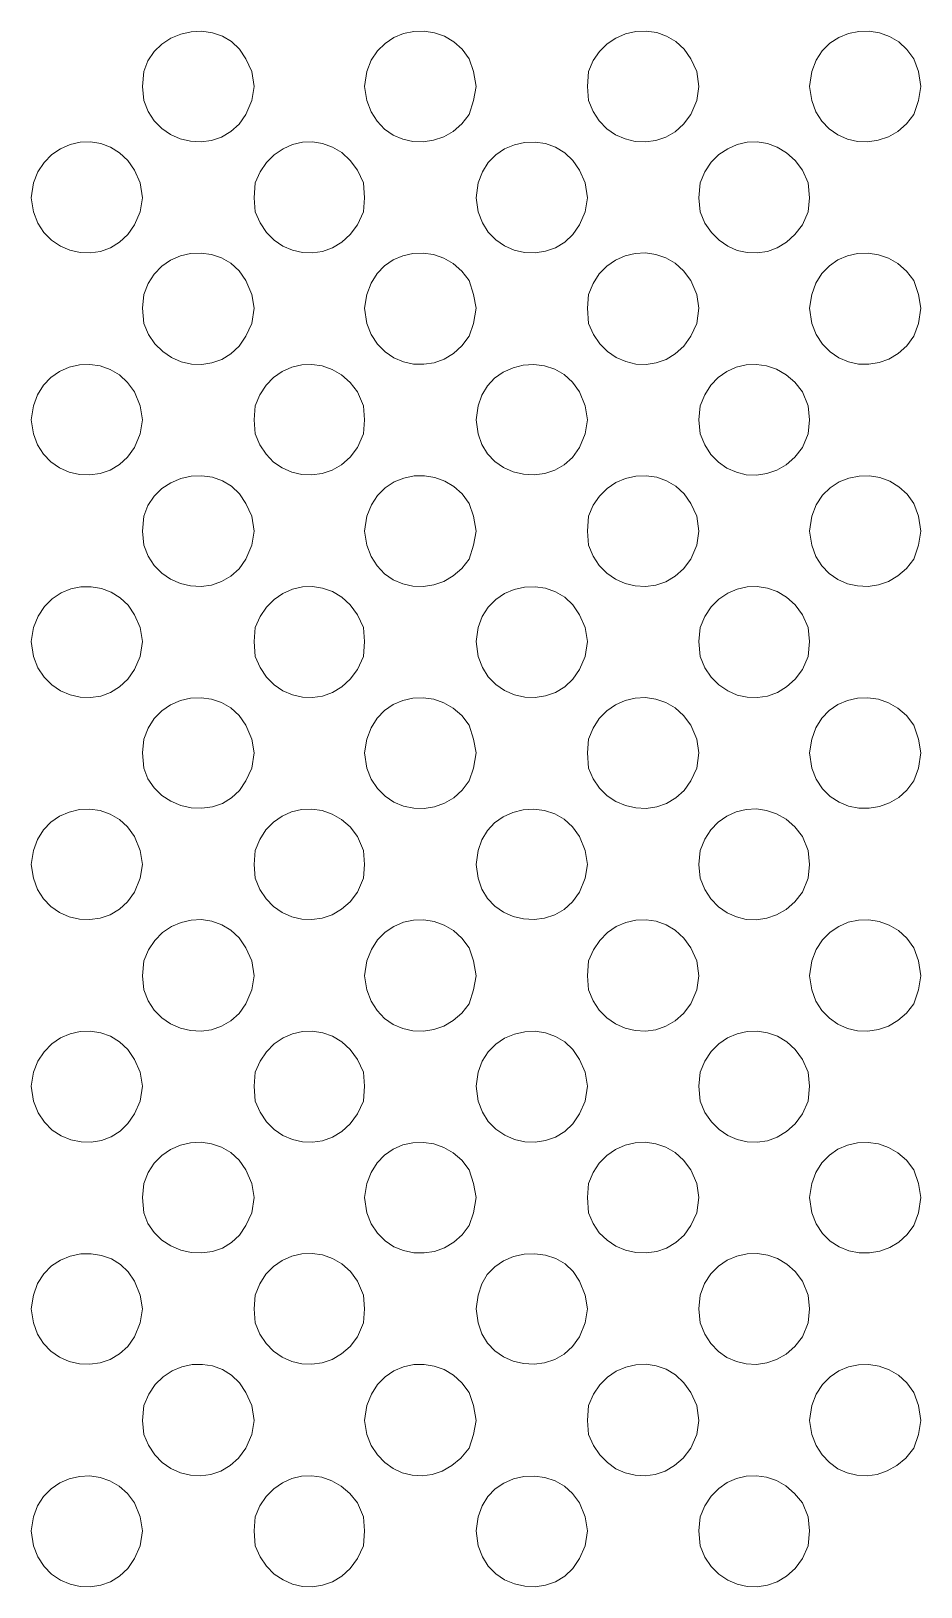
# Model space of a CAD drawing. Extents: x 0 to 242, y -13 to 199.
# Drawn here: x 143.84 to 164.03, y 66.2 to 101.52 of the extents above; entities that cross this region are included whole.
import ezdxf

# ---------------------------------------------------------------- set-up
doc = ezdxf.new("R2010")
doc.units = 0
doc.layers.add('GEOMETRY', color=7, linetype='Continuous')

msp = doc.modelspace()

# ---------------------------------------------------------------- linework, layer by layer
at = {"layer": 'GEOMETRY', "lineweight": 13}
for points in [[(148.903, 100.265), (148.85, 100.607), (148.718, 100.896), (148.573, 101.116), (148.392, 101.287), (148.184, 101.411), (147.957, 101.488), (147.718, 101.521), (147.475, 101.51), (147.238, 101.457), (147.012, 101.363), (146.808, 101.229), (146.632, 101.058), (146.493, 100.85), (146.399, 100.607), (146.373, 100.265), (146.399, 99.949), (146.496, 99.699), (146.634, 99.485), (146.807, 99.31), (147.007, 99.173), (147.227, 99.076), (147.46, 99.022), (147.698, 99.009), (147.934, 99.041), (148.162, 99.118), (148.373, 99.241), (148.561, 99.411), (148.718, 99.631), (148.85, 99.949), (148.903, 100.265)], [(153.939, 100.265), (153.885, 100.607), (153.781, 100.896), (153.622, 101.111), (153.434, 101.281), (153.223, 101.406), (152.996, 101.486), (152.761, 101.523), (152.524, 101.518), (152.293, 101.469), (152.074, 101.378), (151.874, 101.246), (151.701, 101.074), (151.56, 100.86), (151.46, 100.607), (151.408, 100.265), (151.46, 99.949), (151.557, 99.692), (151.693, 99.475), (151.863, 99.299), (152.059, 99.163), (152.276, 99.069), (152.505, 99.018), (152.741, 99.009), (152.976, 99.044), (153.205, 99.123), (153.42, 99.247), (153.614, 99.416), (153.781, 99.631), (153.885, 99.949), (153.939, 100.265)], [(158.999, 100.265), (158.947, 100.607), (158.815, 100.896), (158.66, 101.115), (158.474, 101.286), (158.265, 101.41), (158.039, 101.489), (157.804, 101.522), (157.567, 101.513), (157.335, 101.461), (157.114, 101.367), (156.913, 101.234), (156.738, 101.062), (156.596, 100.853), (156.495, 100.607), (156.47, 100.265), (156.495, 99.949), (156.596, 99.698), (156.735, 99.484), (156.907, 99.308), (157.104, 99.171), (157.32, 99.075), (157.549, 99.02), (157.783, 99.008), (158.017, 99.04), (158.244, 99.117), (158.457, 99.24), (158.649, 99.411), (158.815, 99.631), (158.947, 99.949), (158.999, 100.265)], [(164.035, 100.265), (163.981, 100.607), (163.877, 100.896), (163.719, 101.108), (163.532, 101.277), (163.322, 101.402), (163.096, 101.483), (162.861, 101.521), (162.624, 101.516), (162.392, 101.469), (162.173, 101.38), (161.972, 101.249), (161.798, 101.076), (161.657, 100.862), (161.557, 100.607), (161.504, 100.265), (161.557, 99.949), (161.652, 99.693), (161.787, 99.477), (161.956, 99.301), (162.152, 99.166), (162.368, 99.072), (162.597, 99.02), (162.833, 99.011), (163.069, 99.046), (163.298, 99.124), (163.513, 99.247), (163.709, 99.416), (163.877, 99.631), (163.981, 99.949), (164.035, 100.265)], [(146.373, 97.734), (146.32, 98.076), (146.187, 98.366), (146.033, 98.588), (145.85, 98.763), (145.643, 98.89), (145.421, 98.971), (145.189, 99.007), (144.955, 98.998), (144.725, 98.947), (144.508, 98.853), (144.309, 98.718), (144.136, 98.543), (143.995, 98.328), (143.894, 98.076), (143.842, 97.734), (143.894, 97.418), (143.994, 97.166), (144.133, 96.952), (144.306, 96.777), (144.505, 96.641), (144.723, 96.547), (144.952, 96.495), (145.187, 96.486), (145.419, 96.521), (145.643, 96.602), (145.849, 96.729), (146.033, 96.903), (146.187, 97.126), (146.32, 97.418), (146.373, 97.734)], [(151.408, 97.734), (151.382, 98.076), (151.25, 98.366), (151.082, 98.589), (150.891, 98.764), (150.68, 98.891), (150.457, 98.971), (150.228, 99.007), (149.997, 98.998), (149.772, 98.946), (149.558, 98.851), (149.36, 98.716), (149.186, 98.541), (149.04, 98.327), (148.929, 98.076), (148.904, 97.734), (148.929, 97.419), (149.04, 97.167), (149.185, 96.953), (149.36, 96.778), (149.557, 96.642), (149.771, 96.548), (149.997, 96.496), (150.227, 96.487), (150.457, 96.522), (150.68, 96.603), (150.891, 96.73), (151.082, 96.904), (151.25, 97.128), (151.382, 97.419), (151.408, 97.734)], [(156.469, 97.734), (156.416, 98.076), (156.284, 98.366), (156.135, 98.589), (155.952, 98.763), (155.743, 98.889), (155.517, 98.969), (155.281, 99.004), (155.042, 98.995), (154.809, 98.942), (154.588, 98.848), (154.389, 98.713), (154.217, 98.539), (154.082, 98.326), (153.99, 98.076), (153.939, 97.734), (153.99, 97.419), (154.082, 97.168), (154.217, 96.955), (154.388, 96.781), (154.588, 96.646), (154.808, 96.551), (155.041, 96.499), (155.28, 96.489), (155.516, 96.524), (155.743, 96.604), (155.951, 96.731), (156.134, 96.905), (156.284, 97.128), (156.416, 97.419), (156.469, 97.734)], [(161.504, 97.734), (161.479, 98.076), (161.346, 98.366), (161.179, 98.588), (160.988, 98.763), (160.777, 98.89), (160.554, 98.972), (160.323, 99.008), (160.092, 99), (159.866, 98.948), (159.651, 98.854), (159.453, 98.719), (159.279, 98.544), (159.134, 98.329), (159.025, 98.076), (158.999, 97.734), (159.025, 97.418), (159.135, 97.164), (159.28, 96.949), (159.454, 96.774), (159.651, 96.638), (159.866, 96.545), (160.092, 96.493), (160.323, 96.485), (160.553, 96.521), (160.776, 96.602), (160.987, 96.73), (161.178, 96.904), (161.346, 97.127), (161.479, 97.418), (161.504, 97.734)], [(148.903, 95.229), (148.85, 95.545), (148.718, 95.861), (148.561, 96.081), (148.374, 96.252), (148.163, 96.375), (147.935, 96.452), (147.699, 96.484), (147.461, 96.472), (147.228, 96.417), (147.008, 96.32), (146.808, 96.184), (146.635, 96.008), (146.496, 95.795), (146.399, 95.545), (146.373, 95.229), (146.399, 94.887), (146.506, 94.636), (146.651, 94.423), (146.827, 94.247), (147.029, 94.112), (147.248, 94.017), (147.478, 93.964), (147.713, 93.954), (147.946, 93.989), (148.169, 94.069), (148.377, 94.196), (148.562, 94.371), (148.718, 94.596), (148.85, 94.887), (148.903, 95.229)], [(153.939, 95.229), (153.885, 95.545), (153.781, 95.861), (153.614, 96.076), (153.42, 96.245), (153.206, 96.369), (152.977, 96.449), (152.742, 96.484), (152.506, 96.475), (152.277, 96.424), (152.06, 96.33), (151.864, 96.195), (151.694, 96.018), (151.557, 95.802), (151.46, 95.545), (151.408, 95.229), (151.46, 94.887), (151.562, 94.632), (151.704, 94.416), (151.877, 94.241), (152.076, 94.107), (152.293, 94.014), (152.523, 93.964), (152.758, 93.957), (152.992, 93.994), (153.217, 94.076), (153.429, 94.203), (153.619, 94.376), (153.781, 94.596), (153.885, 94.887), (153.939, 95.229)], [(158.999, 95.229), (158.947, 95.545), (158.815, 95.861), (158.649, 96.081), (158.457, 96.252), (158.244, 96.376), (158.018, 96.453), (157.784, 96.485), (157.55, 96.473), (157.321, 96.418), (157.105, 96.322), (156.908, 96.185), (156.736, 96.009), (156.596, 95.796), (156.495, 95.545), (156.47, 95.229), (156.495, 94.887), (156.603, 94.637), (156.748, 94.424), (156.923, 94.248), (157.122, 94.113), (157.338, 94.018), (157.565, 93.964), (157.798, 93.954), (158.029, 93.989), (158.253, 94.069), (158.462, 94.196), (158.652, 94.371), (158.815, 94.596), (158.947, 94.887), (158.999, 95.229)], [(164.035, 95.229), (163.981, 95.545), (163.877, 95.861), (163.709, 96.076), (163.515, 96.245), (163.299, 96.368), (163.071, 96.447), (162.835, 96.482), (162.599, 96.473), (162.37, 96.422), (162.154, 96.328), (161.958, 96.193), (161.788, 96.017), (161.652, 95.8), (161.557, 95.545), (161.504, 95.229), (161.557, 94.887), (161.66, 94.631), (161.801, 94.415), (161.974, 94.24), (162.172, 94.106), (162.389, 94.014), (162.618, 93.964), (162.852, 93.958), (163.086, 93.995), (163.311, 94.077), (163.523, 94.204), (163.713, 94.377), (163.877, 94.596), (163.981, 94.887), (164.035, 95.229)], [(146.373, 92.698), (146.32, 93.013), (146.187, 93.33), (146.032, 93.548), (145.846, 93.719), (145.636, 93.842), (145.41, 93.92), (145.175, 93.953), (144.938, 93.942), (144.707, 93.889), (144.489, 93.793), (144.291, 93.657), (144.121, 93.481), (143.986, 93.266), (143.894, 93.013), (143.842, 92.698), (143.894, 92.382), (143.986, 92.13), (144.121, 91.915), (144.291, 91.74), (144.489, 91.604), (144.707, 91.509), (144.938, 91.455), (145.175, 91.445), (145.41, 91.478), (145.636, 91.555), (145.846, 91.679), (146.032, 91.848), (146.187, 92.065), (146.32, 92.382), (146.373, 92.698)], [(151.408, 92.698), (151.382, 93.013), (151.25, 93.33), (151.081, 93.548), (150.887, 93.719), (150.673, 93.842), (150.447, 93.92), (150.215, 93.953), (149.982, 93.943), (149.755, 93.889), (149.541, 93.794), (149.344, 93.658), (149.173, 93.482), (149.032, 93.267), (148.929, 93.013), (148.904, 92.698), (148.929, 92.382), (149.033, 92.13), (149.173, 91.915), (149.345, 91.739), (149.541, 91.603), (149.755, 91.508), (149.982, 91.455), (150.214, 91.444), (150.447, 91.477), (150.673, 91.555), (150.886, 91.678), (151.08, 91.848), (151.25, 92.065), (151.382, 92.382), (151.408, 92.698)], [(156.469, 92.698), (156.416, 93.013), (156.284, 93.331), (156.129, 93.553), (155.94, 93.724), (155.725, 93.846), (155.494, 93.921), (155.254, 93.951), (155.012, 93.936), (154.778, 93.88), (154.558, 93.782), (154.361, 93.645), (154.196, 93.47), (154.07, 93.259), (153.99, 93.013), (153.939, 92.698), (153.99, 92.382), (154.07, 92.136), (154.196, 91.925), (154.362, 91.751), (154.559, 91.614), (154.779, 91.517), (155.014, 91.461), (155.256, 91.447), (155.497, 91.477), (155.728, 91.552), (155.942, 91.675), (156.13, 91.845), (156.284, 92.065), (156.416, 92.382), (156.469, 92.698)], [(161.504, 92.698), (161.479, 93.013), (161.346, 93.331), (161.172, 93.55), (160.975, 93.721), (160.761, 93.845), (160.535, 93.923), (160.303, 93.956), (160.071, 93.946), (159.846, 93.892), (159.633, 93.797), (159.438, 93.66), (159.268, 93.483), (159.128, 93.267), (159.025, 93.013), (158.999, 92.698), (159.025, 92.382), (159.128, 92.128), (159.269, 91.913), (159.439, 91.736), (159.634, 91.6), (159.847, 91.505), (160.073, 91.451), (160.305, 91.441), (160.537, 91.475), (160.763, 91.553), (160.977, 91.677), (161.173, 91.848), (161.346, 92.065), (161.479, 92.382), (161.504, 92.698)], [(148.903, 90.167), (148.85, 90.51), (148.718, 90.8), (148.571, 91.02), (148.39, 91.191), (148.182, 91.315), (147.955, 91.392), (147.716, 91.425), (147.475, 91.414), (147.238, 91.361), (147.014, 91.267), (146.81, 91.134), (146.634, 90.963), (146.494, 90.754), (146.399, 90.51), (146.373, 90.167), (146.399, 89.852), (146.496, 89.602), (146.634, 89.389), (146.807, 89.213), (147.008, 89.076), (147.228, 88.98), (147.461, 88.925), (147.7, 88.913), (147.936, 88.945), (148.164, 89.022), (148.375, 89.145), (148.562, 89.316), (148.718, 89.535), (148.85, 89.852), (148.903, 90.167)], [(153.939, 90.167), (153.885, 90.51), (153.781, 90.8), (153.624, 91.013), (153.437, 91.181), (153.228, 91.306), (153.002, 91.388), (152.768, 91.426), (152.532, 91.422), (152.3, 91.375), (152.081, 91.286), (151.88, 91.154), (151.705, 90.981), (151.563, 90.766), (151.46, 90.51), (151.408, 90.167), (151.46, 89.852), (151.556, 89.595), (151.693, 89.379), (151.863, 89.202), (152.06, 89.067), (152.277, 88.973), (152.507, 88.922), (152.743, 88.913), (152.978, 88.948), (153.207, 89.028), (153.421, 89.151), (153.615, 89.32), (153.781, 89.535), (153.885, 89.852), (153.939, 90.167)], [(158.999, 90.167), (158.947, 90.51), (158.815, 90.8), (158.66, 91.019), (158.474, 91.19), (158.265, 91.314), (158.039, 91.392), (157.804, 91.426), (157.567, 91.416), (157.335, 91.364), (157.114, 91.271), (156.913, 91.138), (156.738, 90.966), (156.596, 90.756), (156.495, 90.51), (156.47, 90.167), (156.495, 89.852), (156.596, 89.601), (156.735, 89.387), (156.907, 89.211), (157.104, 89.075), (157.321, 88.978), (157.55, 88.924), (157.784, 88.912), (158.018, 88.944), (158.245, 89.021), (158.458, 89.145), (158.65, 89.316), (158.815, 89.535), (158.947, 89.852), (158.999, 90.167)], [(164.035, 90.167), (163.981, 90.51), (163.877, 90.8), (163.722, 91.011), (163.536, 91.178), (163.327, 91.303), (163.102, 91.385), (162.867, 91.424), (162.631, 91.421), (162.399, 91.375), (162.178, 91.287), (161.977, 91.156), (161.802, 90.983), (161.659, 90.768), (161.557, 90.51), (161.504, 90.167), (161.557, 89.852), (161.652, 89.596), (161.788, 89.38), (161.957, 89.204), (162.153, 89.069), (162.369, 88.975), (162.599, 88.924), (162.835, 88.915), (163.071, 88.95), (163.3, 89.029), (163.515, 89.152), (163.71, 89.321), (163.877, 89.535), (163.981, 89.852), (164.035, 90.167)], [(146.373, 87.663), (146.32, 87.978), (146.187, 88.269), (146.041, 88.486), (145.862, 88.658), (145.659, 88.785), (145.439, 88.869), (145.207, 88.908), (144.973, 88.903), (144.742, 88.856), (144.522, 88.765), (144.32, 88.632), (144.143, 88.456), (143.999, 88.238), (143.894, 87.978), (143.842, 87.663), (143.894, 87.32), (143.994, 87.068), (144.135, 86.854), (144.308, 86.678), (144.507, 86.543), (144.725, 86.449), (144.954, 86.398), (145.188, 86.389), (145.42, 86.425), (145.643, 86.506), (145.85, 86.633), (146.033, 86.807), (146.187, 87.03), (146.32, 87.32), (146.373, 87.663)], [(151.408, 87.663), (151.382, 87.978), (151.25, 88.27), (151.083, 88.493), (150.892, 88.668), (150.682, 88.795), (150.458, 88.875), (150.228, 88.91), (149.997, 88.901), (149.771, 88.849), (149.556, 88.755), (149.358, 88.619), (149.184, 88.444), (149.039, 88.23), (148.929, 87.978), (148.904, 87.663), (148.929, 87.32), (149.04, 87.069), (149.185, 86.854), (149.36, 86.679), (149.557, 86.544), (149.772, 86.45), (149.997, 86.398), (150.228, 86.389), (150.457, 86.424), (150.681, 86.505), (150.891, 86.632), (151.083, 86.807), (151.25, 87.03), (151.382, 87.32), (151.408, 87.663)], [(156.469, 87.663), (156.416, 87.978), (156.284, 88.27), (156.135, 88.493), (155.953, 88.667), (155.744, 88.793), (155.518, 88.873), (155.281, 88.908), (155.042, 88.899), (154.808, 88.846), (154.587, 88.752), (154.387, 88.617), (154.216, 88.442), (154.081, 88.229), (153.99, 87.978), (153.939, 87.663), (153.99, 87.32), (154.082, 87.07), (154.217, 86.857), (154.388, 86.683), (154.588, 86.548), (154.809, 86.453), (155.043, 86.401), (155.281, 86.391), (155.518, 86.426), (155.744, 86.506), (155.952, 86.633), (156.135, 86.807), (156.284, 87.03), (156.416, 87.32), (156.469, 87.663)], [(161.504, 87.663), (161.479, 87.978), (161.346, 88.27), (161.179, 88.493), (160.987, 88.667), (160.776, 88.795), (160.553, 88.876), (160.322, 88.912), (160.091, 88.904), (159.865, 88.852), (159.65, 88.759), (159.453, 88.623), (159.279, 88.448), (159.134, 88.232), (159.025, 87.978), (158.999, 87.663), (159.025, 87.32), (159.134, 87.067), (159.279, 86.852), (159.453, 86.677), (159.651, 86.542), (159.866, 86.448), (160.092, 86.396), (160.324, 86.388), (160.554, 86.424), (160.778, 86.506), (160.988, 86.633), (161.179, 86.808), (161.346, 87.03), (161.479, 87.32), (161.504, 87.663)], [(148.903, 85.132), (148.85, 85.447), (148.718, 85.765), (148.562, 85.985), (148.374, 86.155), (148.163, 86.278), (147.936, 86.355), (147.699, 86.387), (147.461, 86.374), (147.228, 86.32), (147.007, 86.223), (146.807, 86.086), (146.634, 85.911), (146.496, 85.697), (146.399, 85.447), (146.373, 85.132), (146.399, 84.79), (146.494, 84.547), (146.633, 84.339), (146.809, 84.167), (147.013, 84.034), (147.238, 83.94), (147.475, 83.887), (147.717, 83.876), (147.956, 83.908), (148.184, 83.986), (148.392, 84.11), (148.572, 84.281), (148.718, 84.501), (148.85, 84.79), (148.903, 85.132)], [(153.939, 85.132), (153.885, 85.447), (153.781, 85.765), (153.615, 85.98), (153.421, 86.149), (153.207, 86.273), (152.978, 86.352), (152.742, 86.387), (152.506, 86.378), (152.276, 86.327), (152.06, 86.233), (151.863, 86.098), (151.693, 85.921), (151.556, 85.704), (151.46, 85.447), (151.408, 85.132), (151.46, 84.79), (151.561, 84.537), (151.701, 84.323), (151.875, 84.15), (152.074, 84.018), (152.293, 83.927), (152.524, 83.879), (152.761, 83.873), (152.995, 83.91), (153.222, 83.991), (153.433, 84.116), (153.621, 84.286), (153.781, 84.501), (153.885, 84.79), (153.939, 85.132)], [(158.999, 85.132), (158.947, 85.447), (158.815, 85.765), (158.65, 85.984), (158.458, 86.155), (158.246, 86.278), (158.019, 86.356), (157.785, 86.388), (157.55, 86.376), (157.32, 86.321), (157.104, 86.225), (156.906, 86.088), (156.734, 85.912), (156.595, 85.698), (156.495, 85.447), (156.47, 85.132), (156.495, 84.79), (156.597, 84.544), (156.739, 84.334), (156.914, 84.162), (157.115, 84.029), (157.335, 83.936), (157.567, 83.884), (157.804, 83.874), (158.039, 83.908), (158.264, 83.986), (158.473, 84.11), (158.659, 84.282), (158.815, 84.501), (158.947, 84.79), (158.999, 85.132)], [(164.035, 85.132), (163.981, 85.447), (163.877, 85.765), (163.709, 85.98), (163.514, 86.149), (163.299, 86.272), (163.07, 86.351), (162.834, 86.386), (162.598, 86.377), (162.369, 86.325), (162.152, 86.231), (161.957, 86.096), (161.787, 85.919), (161.652, 85.703), (161.557, 85.447), (161.504, 85.132), (161.557, 84.79), (161.659, 84.534), (161.801, 84.319), (161.976, 84.146), (162.177, 84.015), (162.396, 83.926), (162.628, 83.88), (162.864, 83.876), (163.099, 83.915), (163.324, 83.997), (163.533, 84.122), (163.72, 84.29), (163.877, 84.501), (163.981, 84.79), (164.035, 85.132)], [(146.373, 82.602), (146.32, 82.917), (146.187, 83.235), (146.032, 83.452), (145.846, 83.622), (145.636, 83.745), (145.41, 83.822), (145.174, 83.855), (144.937, 83.845), (144.706, 83.791), (144.488, 83.696), (144.29, 83.56), (144.12, 83.384), (143.986, 83.169), (143.894, 82.917), (143.842, 82.602), (143.894, 82.286), (143.987, 82.033), (144.122, 81.818), (144.292, 81.642), (144.489, 81.506), (144.707, 81.411), (144.938, 81.358), (145.175, 81.347), (145.41, 81.38), (145.636, 81.458), (145.845, 81.582), (146.032, 81.752), (146.187, 81.97), (146.32, 82.286), (146.373, 82.602)], [(151.408, 82.602), (151.382, 82.918), (151.25, 83.236), (151.081, 83.453), (150.887, 83.622), (150.674, 83.745), (150.447, 83.823), (150.215, 83.856), (149.981, 83.845), (149.754, 83.792), (149.539, 83.697), (149.343, 83.561), (149.172, 83.385), (149.032, 83.17), (148.929, 82.918), (148.904, 82.602), (148.929, 82.286), (149.033, 82.033), (149.173, 81.818), (149.345, 81.642), (149.541, 81.506), (149.756, 81.411), (149.983, 81.358), (150.215, 81.347), (150.448, 81.381), (150.674, 81.458), (150.887, 81.582), (151.081, 81.752), (151.25, 81.97), (151.382, 82.286), (151.408, 82.602)], [(156.469, 82.602), (156.416, 82.918), (156.284, 83.236), (156.129, 83.457), (155.94, 83.627), (155.725, 83.749), (155.494, 83.824), (155.253, 83.854), (155.012, 83.84), (154.777, 83.783), (154.558, 83.685), (154.361, 83.548), (154.196, 83.374), (154.069, 83.163), (153.99, 82.918), (153.939, 82.602), (153.99, 82.286), (154.07, 82.04), (154.197, 81.829), (154.363, 81.655), (154.559, 81.518), (154.779, 81.42), (155.014, 81.364), (155.255, 81.349), (155.495, 81.379), (155.727, 81.455), (155.94, 81.577), (156.129, 81.748), (156.284, 81.97), (156.416, 82.286), (156.469, 82.602)], [(161.504, 82.602), (161.479, 82.917), (161.346, 83.236), (161.172, 83.454), (160.975, 83.625), (160.76, 83.749), (160.534, 83.827), (160.302, 83.86), (160.071, 83.849), (159.846, 83.796), (159.633, 83.7), (159.438, 83.563), (159.268, 83.387), (159.128, 83.171), (159.025, 82.917), (158.999, 82.602), (159.025, 82.286), (159.129, 82.032), (159.269, 81.816), (159.44, 81.639), (159.635, 81.503), (159.847, 81.408), (160.073, 81.354), (160.304, 81.344), (160.536, 81.377), (160.762, 81.456), (160.976, 81.58), (161.173, 81.751), (161.346, 81.97), (161.479, 82.286), (161.504, 82.602)], [(148.903, 80.071), (148.85, 80.414), (148.718, 80.705), (148.561, 80.931), (148.376, 81.106), (148.168, 81.233), (147.944, 81.313), (147.711, 81.347), (147.476, 81.337), (147.246, 81.283), (147.027, 81.188), (146.826, 81.052), (146.65, 80.877), (146.505, 80.664), (146.399, 80.414), (146.373, 80.071), (146.399, 79.754), (146.496, 79.505), (146.635, 79.292), (146.808, 79.116), (147.008, 78.98), (147.228, 78.884), (147.461, 78.829), (147.699, 78.817), (147.936, 78.848), (148.163, 78.925), (148.374, 79.048), (148.561, 79.219), (148.718, 79.438), (148.85, 79.754), (148.903, 80.071)], [(153.939, 80.071), (153.885, 80.414), (153.781, 80.705), (153.619, 80.925), (153.428, 81.098), (153.217, 81.225), (152.991, 81.307), (152.757, 81.344), (152.522, 81.337), (152.293, 81.287), (152.076, 81.194), (151.877, 81.06), (151.704, 80.885), (151.563, 80.669), (151.46, 80.414), (151.408, 80.071), (151.46, 79.754), (151.557, 79.498), (151.694, 79.281), (151.864, 79.105), (152.061, 78.969), (152.278, 78.876), (152.508, 78.825), (152.744, 78.816), (152.979, 78.852), (153.208, 78.931), (153.422, 79.055), (153.615, 79.224), (153.781, 79.438), (153.885, 79.754), (153.939, 80.071)], [(158.999, 80.071), (158.947, 80.414), (158.815, 80.705), (158.652, 80.93), (158.462, 81.105), (158.253, 81.232), (158.029, 81.312), (157.798, 81.346), (157.565, 81.336), (157.338, 81.283), (157.122, 81.188), (156.923, 81.052), (156.748, 80.877), (156.603, 80.664), (156.495, 80.414), (156.47, 80.071), (156.495, 79.754), (156.595, 79.504), (156.735, 79.29), (156.907, 79.115), (157.105, 78.979), (157.322, 78.883), (157.551, 78.828), (157.786, 78.816), (158.021, 78.848), (158.247, 78.926), (158.46, 79.049), (158.651, 79.219), (158.815, 79.438), (158.947, 79.754), (158.999, 80.071)], [(164.035, 80.071), (163.981, 80.414), (163.877, 80.705), (163.714, 80.924), (163.524, 81.097), (163.312, 81.224), (163.086, 81.305), (162.853, 81.342), (162.618, 81.336), (162.388, 81.286), (162.171, 81.194), (161.973, 81.06), (161.8, 80.885), (161.659, 80.67), (161.557, 80.414), (161.504, 80.071), (161.557, 79.754), (161.653, 79.499), (161.789, 79.283), (161.958, 79.107), (162.154, 78.971), (162.37, 78.878), (162.599, 78.826), (162.834, 78.817), (163.07, 78.852), (163.298, 78.931), (163.513, 79.055), (163.708, 79.223), (163.877, 79.438), (163.981, 79.754), (164.035, 80.071)], [(146.373, 77.567), (146.32, 77.883), (146.187, 78.173), (146.033, 78.396), (145.85, 78.571), (145.643, 78.698), (145.42, 78.779), (145.188, 78.815), (144.954, 78.806), (144.724, 78.754), (144.506, 78.66), (144.308, 78.524), (144.134, 78.349), (143.994, 78.135), (143.894, 77.883), (143.842, 77.567), (143.894, 77.223), (144, 76.963), (144.145, 76.746), (144.322, 76.57), (144.524, 76.437), (144.744, 76.347), (144.974, 76.299), (145.208, 76.295), (145.439, 76.334), (145.659, 76.418), (145.862, 76.545), (146.04, 76.718), (146.187, 76.935), (146.32, 77.223), (146.373, 77.567)], [(151.408, 77.567), (151.382, 77.883), (151.25, 78.173), (151.083, 78.396), (150.892, 78.571), (150.682, 78.699), (150.459, 78.78), (150.229, 78.815), (149.998, 78.806), (149.772, 78.754), (149.558, 78.66), (149.36, 78.524), (149.185, 78.349), (149.04, 78.135), (148.929, 77.883), (148.904, 77.567), (148.929, 77.225), (149.04, 76.973), (149.185, 76.759), (149.36, 76.584), (149.557, 76.448), (149.772, 76.354), (149.998, 76.302), (150.228, 76.293), (150.458, 76.328), (150.681, 76.409), (150.892, 76.536), (151.083, 76.711), (151.25, 76.935), (151.382, 77.225), (151.408, 77.567)], [(156.469, 77.567), (156.416, 77.883), (156.284, 78.173), (156.136, 78.396), (155.953, 78.571), (155.745, 78.697), (155.519, 78.778), (155.282, 78.812), (155.043, 78.803), (154.809, 78.75), (154.588, 78.656), (154.388, 78.521), (154.216, 78.346), (154.081, 78.133), (153.99, 77.883), (153.939, 77.567), (153.99, 77.225), (154.082, 76.974), (154.217, 76.761), (154.389, 76.586), (154.589, 76.451), (154.81, 76.357), (155.044, 76.305), (155.283, 76.295), (155.519, 76.33), (155.745, 76.411), (155.953, 76.537), (156.136, 76.712), (156.284, 76.935), (156.416, 77.225), (156.469, 77.567)], [(161.504, 77.567), (161.479, 77.883), (161.346, 78.173), (161.181, 78.396), (160.99, 78.57), (160.78, 78.698), (160.556, 78.779), (160.325, 78.815), (160.092, 78.807), (159.865, 78.755), (159.649, 78.661), (159.451, 78.526), (159.277, 78.351), (159.133, 78.136), (159.025, 77.883), (158.999, 77.567), (159.025, 77.225), (159.135, 76.971), (159.28, 76.755), (159.454, 76.58), (159.652, 76.444), (159.866, 76.351), (160.092, 76.299), (160.323, 76.291), (160.553, 76.328), (160.776, 76.409), (160.987, 76.537), (161.179, 76.712), (161.346, 76.935), (161.479, 77.225), (161.504, 77.567)], [(148.903, 75.037), (148.85, 75.352), (148.718, 75.669), (148.562, 75.889), (148.375, 76.059), (148.164, 76.182), (147.937, 76.259), (147.7, 76.291), (147.461, 76.279), (147.228, 76.224), (147.007, 76.127), (146.807, 75.991), (146.634, 75.816), (146.495, 75.602), (146.399, 75.352), (146.373, 75.037), (146.399, 74.693), (146.493, 74.45), (146.632, 74.242), (146.807, 74.071), (147.012, 73.938), (147.237, 73.844), (147.475, 73.791), (147.717, 73.78), (147.956, 73.813), (148.184, 73.89), (148.392, 74.013), (148.573, 74.184), (148.718, 74.403), (148.85, 74.693), (148.903, 75.037)], [(153.939, 75.037), (153.885, 75.352), (153.781, 75.669), (153.616, 75.884), (153.422, 76.053), (153.208, 76.176), (152.979, 76.255), (152.743, 76.29), (152.507, 76.282), (152.277, 76.231), (152.06, 76.137), (151.863, 76.002), (151.693, 75.826), (151.556, 75.609), (151.46, 75.352), (151.408, 75.037), (151.46, 74.693), (151.561, 74.439), (151.701, 74.226), (151.875, 74.053), (152.075, 73.921), (152.295, 73.831), (152.526, 73.783), (152.763, 73.778), (152.998, 73.815), (153.224, 73.896), (153.435, 74.021), (153.623, 74.19), (153.781, 74.403), (153.885, 74.693), (153.939, 75.037)], [(158.999, 75.037), (158.947, 75.352), (158.815, 75.669), (158.651, 75.888), (158.459, 76.059), (158.247, 76.182), (158.02, 76.259), (157.786, 76.291), (157.55, 76.28), (157.321, 76.225), (157.104, 76.129), (156.906, 75.993), (156.734, 75.817), (156.595, 75.603), (156.495, 75.352), (156.47, 75.037), (156.495, 74.693), (156.596, 74.448), (156.737, 74.238), (156.912, 74.067), (157.114, 73.934), (157.334, 73.841), (157.567, 73.789), (157.804, 73.779), (158.039, 73.812), (158.265, 73.89), (158.474, 74.014), (158.66, 74.185), (158.815, 74.403), (158.947, 74.693), (158.999, 75.037)], [(164.035, 75.037), (163.981, 75.352), (163.877, 75.669), (163.71, 75.884), (163.515, 76.052), (163.301, 76.176), (163.072, 76.255), (162.836, 76.289), (162.6, 76.281), (162.37, 76.229), (162.154, 76.136), (161.958, 76.001), (161.788, 75.825), (161.652, 75.608), (161.557, 75.352), (161.504, 75.037), (161.557, 74.693), (161.659, 74.436), (161.801, 74.221), (161.977, 74.048), (162.178, 73.918), (162.399, 73.83), (162.631, 73.784), (162.868, 73.781), (163.103, 73.82), (163.328, 73.902), (163.537, 74.027), (163.722, 74.194), (163.877, 74.403), (163.981, 74.693), (164.035, 75.037)], [(146.373, 72.506), (146.32, 72.822), (146.187, 73.138), (146.047, 73.349), (145.871, 73.517), (145.667, 73.642), (145.442, 73.723), (145.206, 73.762), (144.966, 73.757), (144.73, 73.709), (144.506, 73.617), (144.302, 73.483), (144.127, 73.306), (143.988, 73.085), (143.894, 72.822), (143.842, 72.506), (143.894, 72.189), (143.985, 71.937), (144.12, 71.722), (144.29, 71.547), (144.488, 71.411), (144.707, 71.316), (144.938, 71.262), (145.176, 71.252), (145.411, 71.284), (145.637, 71.362), (145.847, 71.485), (146.033, 71.655), (146.187, 71.872), (146.32, 72.189), (146.373, 72.506)], [(151.408, 72.506), (151.382, 72.822), (151.25, 73.138), (151.087, 73.357), (150.895, 73.529), (150.683, 73.653), (150.457, 73.732), (150.222, 73.767), (149.987, 73.757), (149.757, 73.704), (149.54, 73.608), (149.342, 73.472), (149.17, 73.295), (149.03, 73.078), (148.929, 72.822), (148.904, 72.506), (148.929, 72.19), (149.032, 71.937), (149.173, 71.722), (149.344, 71.546), (149.54, 71.41), (149.755, 71.315), (149.982, 71.262), (150.215, 71.251), (150.447, 71.284), (150.673, 71.362), (150.887, 71.485), (151.081, 71.655), (151.25, 71.872), (151.382, 72.19), (151.408, 72.506)], [(156.469, 72.506), (156.416, 72.822), (156.284, 73.138), (156.142, 73.357), (155.961, 73.528), (155.75, 73.651), (155.519, 73.729), (155.276, 73.761), (155.03, 73.75), (154.79, 73.696), (154.565, 73.6), (154.363, 73.464), (154.195, 73.288), (154.067, 73.074), (153.99, 72.822), (153.939, 72.506), (153.99, 72.19), (154.07, 71.944), (154.196, 71.733), (154.362, 71.558), (154.559, 71.421), (154.779, 71.324), (155.014, 71.268), (155.256, 71.254), (155.496, 71.283), (155.728, 71.359), (155.941, 71.481), (156.13, 71.652), (156.284, 71.872), (156.416, 72.19), (156.469, 72.506)], [(161.504, 72.506), (161.479, 72.822), (161.346, 73.138), (161.184, 73.354), (160.995, 73.525), (160.784, 73.65), (160.558, 73.731), (160.324, 73.767), (160.089, 73.76), (159.859, 73.709), (159.641, 73.615), (159.442, 73.479), (159.269, 73.302), (159.127, 73.082), (159.025, 72.822), (158.999, 72.506), (159.025, 72.19), (159.128, 71.936), (159.268, 71.72), (159.439, 71.543), (159.634, 71.407), (159.847, 71.312), (160.073, 71.258), (160.304, 71.248), (160.536, 71.281), (160.762, 71.359), (160.977, 71.483), (161.173, 71.654), (161.346, 71.872), (161.479, 72.19), (161.504, 72.506)], [(148.903, 69.975), (148.85, 70.318), (148.718, 70.607), (148.568, 70.828), (148.387, 71.002), (148.182, 71.13), (147.961, 71.212), (147.729, 71.249), (147.494, 71.243), (147.262, 71.193), (147.041, 71.1), (146.837, 70.966), (146.658, 70.79), (146.51, 70.574), (146.399, 70.318), (146.373, 69.975), (146.399, 69.659), (146.504, 69.41), (146.646, 69.197), (146.818, 69.022), (147.015, 68.884), (147.23, 68.787), (147.457, 68.732), (147.69, 68.719), (147.922, 68.75), (148.147, 68.826), (148.359, 68.949), (148.551, 69.121), (148.718, 69.342), (148.85, 69.659), (148.903, 69.975)], [(153.939, 69.975), (153.885, 70.318), (153.781, 70.607), (153.619, 70.828), (153.429, 71.001), (153.218, 71.129), (152.992, 71.211), (152.759, 71.248), (152.524, 71.242), (152.294, 71.192), (152.077, 71.099), (151.878, 70.965), (151.704, 70.789), (151.563, 70.573), (151.46, 70.318), (151.408, 69.975), (151.46, 69.659), (151.562, 69.409), (151.7, 69.195), (151.866, 69.018), (152.056, 68.881), (152.265, 68.784), (152.486, 68.729), (152.715, 68.716), (152.946, 68.748), (153.173, 68.825), (153.392, 68.949), (153.596, 69.121), (153.781, 69.342), (153.885, 69.659), (153.939, 69.975)], [(158.999, 69.975), (158.947, 70.318), (158.815, 70.607), (158.652, 70.832), (158.463, 71.008), (158.254, 71.136), (158.031, 71.216), (157.799, 71.25), (157.567, 71.241), (157.339, 71.187), (157.122, 71.092), (156.923, 70.956), (156.748, 70.781), (156.603, 70.568), (156.495, 70.318), (156.47, 69.975), (156.495, 69.659), (156.605, 69.408), (156.749, 69.194), (156.921, 69.018), (157.115, 68.88), (157.326, 68.784), (157.548, 68.729), (157.776, 68.716), (158.005, 68.748), (158.228, 68.826), (158.442, 68.949), (158.639, 69.121), (158.815, 69.342), (158.947, 69.659), (158.999, 69.975)], [(164.035, 69.975), (163.981, 70.318), (163.877, 70.607), (163.714, 70.826), (163.524, 71), (163.312, 71.127), (163.087, 71.209), (162.854, 71.247), (162.619, 71.241), (162.39, 71.191), (162.173, 71.099), (161.975, 70.965), (161.802, 70.79), (161.66, 70.574), (161.557, 70.318), (161.504, 69.975), (161.557, 69.659), (161.659, 69.407), (161.797, 69.193), (161.963, 69.017), (162.154, 68.88), (162.362, 68.784), (162.584, 68.73), (162.813, 68.718), (163.044, 68.751), (163.271, 68.828), (163.49, 68.952), (163.693, 69.122), (163.877, 69.342), (163.981, 69.659), (164.035, 69.975)], [(146.373, 67.471), (146.32, 67.787), (146.187, 68.104), (146.028, 68.318), (145.841, 68.485), (145.63, 68.607), (145.405, 68.683), (145.171, 68.715), (144.936, 68.704), (144.707, 68.651), (144.49, 68.557), (144.294, 68.422), (144.124, 68.248), (143.988, 68.036), (143.894, 67.787), (143.842, 67.471), (143.894, 67.127), (143.994, 66.875), (144.134, 66.661), (144.307, 66.486), (144.506, 66.351), (144.724, 66.257), (144.954, 66.205), (145.188, 66.196), (145.42, 66.232), (145.644, 66.312), (145.85, 66.44), (146.034, 66.614), (146.187, 66.837), (146.32, 67.127), (146.373, 67.471)], [(151.408, 67.471), (151.382, 67.787), (151.25, 68.104), (151.076, 68.318), (150.88, 68.486), (150.666, 68.607), (150.442, 68.684), (150.211, 68.717), (149.981, 68.706), (149.757, 68.653), (149.545, 68.559), (149.35, 68.424), (149.179, 68.25), (149.036, 68.037), (148.929, 67.787), (148.904, 67.471), (148.929, 67.128), (149.04, 66.876), (149.186, 66.663), (149.36, 66.488), (149.558, 66.352), (149.772, 66.258), (149.997, 66.206), (150.228, 66.197), (150.457, 66.232), (150.68, 66.313), (150.891, 66.44), (151.082, 66.615), (151.25, 66.838), (151.382, 67.128), (151.408, 67.471)], [(156.469, 67.471), (156.416, 67.787), (156.284, 68.104), (156.13, 68.318), (155.944, 68.485), (155.732, 68.606), (155.504, 68.681), (155.266, 68.713), (155.026, 68.701), (154.793, 68.648), (154.573, 68.553), (154.375, 68.419), (154.207, 68.246), (154.076, 68.035), (153.99, 67.787), (153.939, 67.471), (153.99, 67.128), (154.082, 66.878), (154.217, 66.665), (154.388, 66.491), (154.588, 66.356), (154.809, 66.262), (155.043, 66.209), (155.281, 66.2), (155.518, 66.235), (155.744, 66.314), (155.952, 66.441), (156.135, 66.615), (156.284, 66.838), (156.416, 67.128), (156.469, 67.471)], [(161.504, 67.471), (161.479, 67.787), (161.346, 68.104), (161.168, 68.319), (160.97, 68.487), (160.755, 68.609), (160.531, 68.686), (160.301, 68.72), (160.073, 68.71), (159.851, 68.657), (159.64, 68.563), (159.447, 68.428), (159.276, 68.253), (159.133, 68.039), (159.025, 67.787), (158.999, 67.471), (159.025, 67.127), (159.134, 66.874), (159.279, 66.659), (159.453, 66.483), (159.651, 66.349), (159.866, 66.255), (160.092, 66.204), (160.323, 66.196), (160.554, 66.232), (160.777, 66.313), (160.988, 66.441), (161.179, 66.615), (161.346, 66.838), (161.479, 67.127), (161.504, 67.471)]]:
    msp.add_lwpolyline(points, close=True, dxfattribs=at)

doc.saveas('drawing.dxf')
